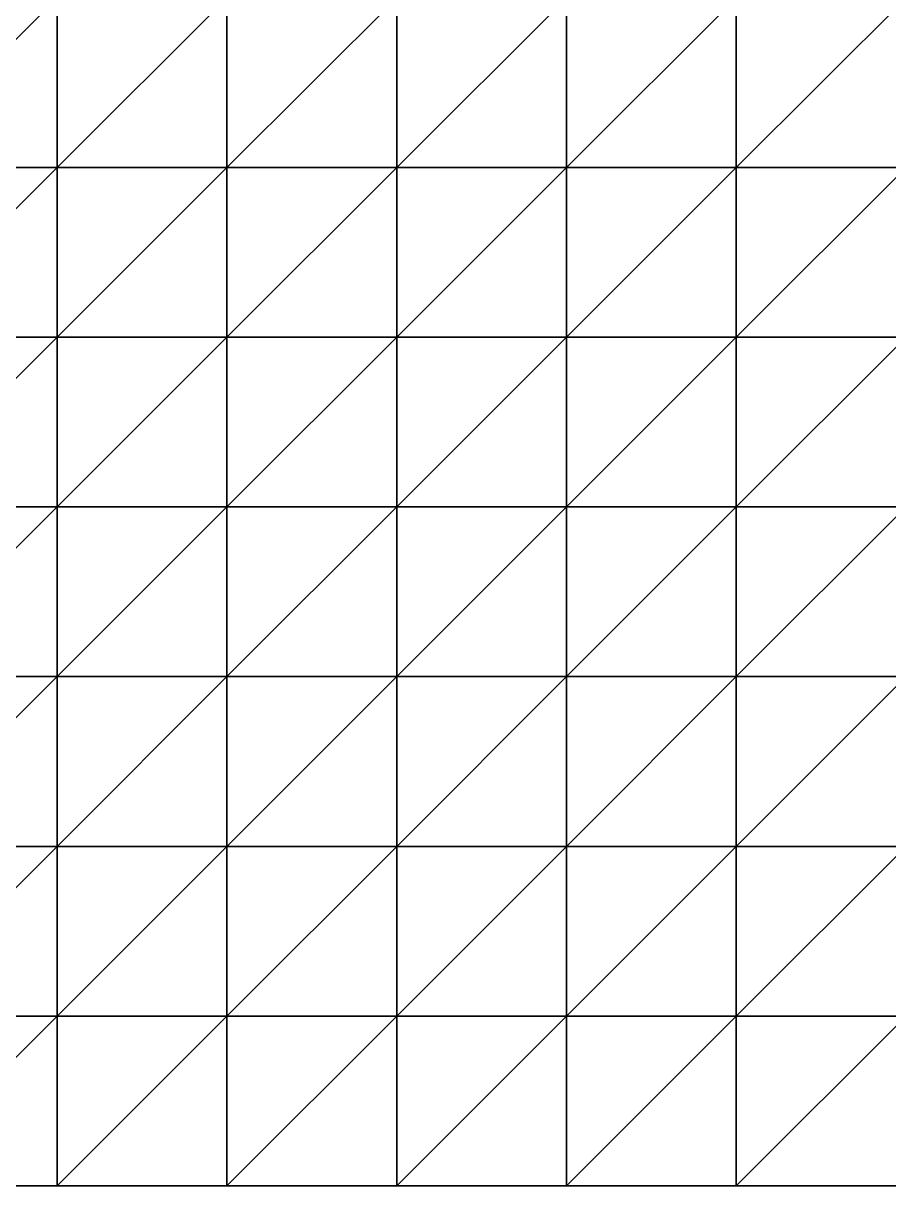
# Model space of a CAD drawing. Extents: x 330000 to 330200, y 6250000 to 6250150.
# Drawn here: x 330098 to 330149, y 6250000 to 6250068.5 of the extents above; entities that cross this region are included whole.
import ezdxf

# ---------------------------------------------------------------- set-up
doc = ezdxf.new("R2010")
doc.units = 0

msp = doc.modelspace()

# ---------------------------------------------------------------- linework, layer by layer
at = {"layer": 'Clay'}
for points in [[(330090, 6250060, 20.596), (330100, 6250060, 20.593), (330100, 6250070, 20.693)], [(330090, 6250060, 20.596), (330100, 6250070, 20.693), (330090, 6250070, 20.696)], [(330100, 6250070, 15.193), (330100, 6250060, 15.093), (330090, 6250060, 15.196)], [(330090, 6250070, 15.296), (330100, 6250070, 15.193), (330090, 6250060, 15.196)], [(330100, 6250060, 20.593), (330110, 6250060, 20.549), (330110, 6250070, 20.649)], [(330100, 6250060, 20.593), (330110, 6250070, 20.649), (330100, 6250070, 20.693)], [(330110, 6250070, 15.049), (330110, 6250060, 14.949), (330100, 6250060, 15.093)], [(330100, 6250070, 15.193), (330110, 6250070, 15.049), (330100, 6250060, 15.093)], [(330110, 6250060, 20.549), (330120, 6250060, 20.464), (330120, 6250070, 20.564)], [(330110, 6250060, 20.549), (330120, 6250070, 20.564), (330110, 6250070, 20.649)], [(330120, 6250070, 14.864), (330120, 6250060, 14.764), (330110, 6250060, 14.949)], [(330110, 6250070, 15.049), (330120, 6250070, 14.864), (330110, 6250060, 14.949)], [(330120, 6250060, 20.464), (330130, 6250060, 20.341), (330130, 6250070, 20.441)], [(330120, 6250060, 20.464), (330130, 6250070, 20.441), (330120, 6250070, 20.564)], [(330130, 6250070, 14.641), (330130, 6250060, 14.541), (330120, 6250060, 14.764)], [(330120, 6250070, 14.864), (330130, 6250070, 14.641), (330120, 6250060, 14.764)], [(330130, 6250060, 20.341), (330140, 6250060, 20.185), (330140, 6250070, 20.285)], [(330130, 6250060, 20.341), (330140, 6250070, 20.285), (330130, 6250070, 20.441)], [(330140, 6250070, 14.385), (330140, 6250060, 14.285), (330130, 6250060, 14.541)], [(330130, 6250070, 14.641), (330140, 6250070, 14.385), (330130, 6250060, 14.541)], [(330140, 6250060, 20.185), (330150, 6250060, 19.998), (330150, 6250070, 20.098)], [(330140, 6250060, 20.185), (330150, 6250070, 20.098), (330140, 6250070, 20.285)], [(330150, 6250070, 14.098), (330150, 6250060, 13.998), (330140, 6250060, 14.285)], [(330140, 6250070, 14.385), (330150, 6250070, 14.098), (330140, 6250060, 14.285)], [(330090, 6250050, 20.496), (330100, 6250050, 20.493), (330100, 6250060, 20.593)], [(330090, 6250050, 20.496), (330100, 6250060, 20.593), (330090, 6250060, 20.596)], [(330100, 6250060, 15.093), (330100, 6250050, 14.993), (330090, 6250050, 15.096)], [(330090, 6250060, 15.196), (330100, 6250060, 15.093), (330090, 6250050, 15.096)], [(330100, 6250050, 20.493), (330110, 6250050, 20.449), (330110, 6250060, 20.549)], [(330100, 6250050, 20.493), (330110, 6250060, 20.549), (330100, 6250060, 20.593)], [(330110, 6250060, 14.949), (330110, 6250050, 14.849), (330100, 6250050, 14.993)], [(330100, 6250060, 15.093), (330110, 6250060, 14.949), (330100, 6250050, 14.993)], [(330110, 6250050, 20.449), (330120, 6250050, 20.364), (330120, 6250060, 20.464)], [(330110, 6250050, 20.449), (330120, 6250060, 20.464), (330110, 6250060, 20.549)], [(330120, 6250060, 14.764), (330120, 6250050, 14.664), (330110, 6250050, 14.849)], [(330110, 6250060, 14.949), (330120, 6250060, 14.764), (330110, 6250050, 14.849)], [(330120, 6250050, 20.364), (330130, 6250050, 20.241), (330130, 6250060, 20.341)], [(330120, 6250050, 20.364), (330130, 6250060, 20.341), (330120, 6250060, 20.464)], [(330130, 6250060, 14.541), (330130, 6250050, 14.441), (330120, 6250050, 14.664)], [(330120, 6250060, 14.764), (330130, 6250060, 14.541), (330120, 6250050, 14.664)], [(330130, 6250050, 20.241), (330140, 6250050, 20.085), (330140, 6250060, 20.185)], [(330130, 6250050, 20.241), (330140, 6250060, 20.185), (330130, 6250060, 20.341)], [(330140, 6250060, 14.285), (330140, 6250050, 14.185), (330130, 6250050, 14.441)], [(330130, 6250060, 14.541), (330140, 6250060, 14.285), (330130, 6250050, 14.441)], [(330140, 6250050, 20.085), (330150, 6250050, 19.898), (330150, 6250060, 19.998)], [(330140, 6250050, 20.085), (330150, 6250060, 19.998), (330140, 6250060, 20.185)], [(330150, 6250060, 13.998), (330150, 6250050, 13.898), (330140, 6250050, 14.185)], [(330140, 6250060, 14.285), (330150, 6250060, 13.998), (330140, 6250050, 14.185)], [(330090, 6250040, 20.396), (330100, 6250040, 20.393), (330100, 6250050, 20.493)], [(330090, 6250040, 20.396), (330100, 6250050, 20.493), (330090, 6250050, 20.496)], [(330100, 6250050, 14.993), (330100, 6250040, 14.893), (330090, 6250040, 14.996)], [(330090, 6250050, 15.096), (330100, 6250050, 14.993), (330090, 6250040, 14.996)], [(330100, 6250040, 20.393), (330110, 6250040, 20.349), (330110, 6250050, 20.449)], [(330100, 6250040, 20.393), (330110, 6250050, 20.449), (330100, 6250050, 20.493)], [(330110, 6250050, 14.849), (330110, 6250040, 14.749), (330100, 6250040, 14.893)], [(330100, 6250050, 14.993), (330110, 6250050, 14.849), (330100, 6250040, 14.893)], [(330110, 6250040, 20.349), (330120, 6250040, 20.264), (330120, 6250050, 20.364)], [(330110, 6250040, 20.349), (330120, 6250050, 20.364), (330110, 6250050, 20.449)], [(330120, 6250050, 14.664), (330120, 6250040, 14.564), (330110, 6250040, 14.749)], [(330110, 6250050, 14.849), (330120, 6250050, 14.664), (330110, 6250040, 14.749)], [(330120, 6250040, 20.264), (330130, 6250040, 20.141), (330130, 6250050, 20.241)], [(330120, 6250040, 20.264), (330130, 6250050, 20.241), (330120, 6250050, 20.364)], [(330130, 6250050, 14.441), (330130, 6250040, 14.341), (330120, 6250040, 14.564)], [(330120, 6250050, 14.664), (330130, 6250050, 14.441), (330120, 6250040, 14.564)], [(330130, 6250040, 20.141), (330140, 6250040, 19.985), (330140, 6250050, 20.085)], [(330130, 6250040, 20.141), (330140, 6250050, 20.085), (330130, 6250050, 20.241)], [(330140, 6250050, 14.185), (330140, 6250040, 14.085), (330130, 6250040, 14.341)], [(330130, 6250050, 14.441), (330140, 6250050, 14.185), (330130, 6250040, 14.341)], [(330140, 6250040, 19.985), (330150, 6250040, 19.798), (330150, 6250050, 19.898)], [(330140, 6250040, 19.985), (330150, 6250050, 19.898), (330140, 6250050, 20.085)], [(330150, 6250050, 13.898), (330150, 6250040, 13.798), (330140, 6250040, 14.085)], [(330140, 6250050, 14.185), (330150, 6250050, 13.898), (330140, 6250040, 14.085)], [(330090, 6250030, 20.296), (330100, 6250030, 20.293), (330100, 6250040, 20.393)], [(330090, 6250030, 20.296), (330100, 6250040, 20.393), (330090, 6250040, 20.396)], [(330100, 6250040, 14.893), (330100, 6250030, 14.793), (330090, 6250030, 14.896)], [(330090, 6250040, 14.996), (330100, 6250040, 14.893), (330090, 6250030, 14.896)], [(330100, 6250030, 20.293), (330110, 6250030, 20.249), (330110, 6250040, 20.349)], [(330100, 6250030, 20.293), (330110, 6250040, 20.349), (330100, 6250040, 20.393)], [(330110, 6250040, 14.749), (330110, 6250030, 14.649), (330100, 6250030, 14.793)], [(330100, 6250040, 14.893), (330110, 6250040, 14.749), (330100, 6250030, 14.793)], [(330110, 6250030, 20.249), (330120, 6250030, 20.164), (330120, 6250040, 20.264)], [(330110, 6250030, 20.249), (330120, 6250040, 20.264), (330110, 6250040, 20.349)], [(330120, 6250040, 14.564), (330120, 6250030, 14.464), (330110, 6250030, 14.649)], [(330110, 6250040, 14.749), (330120, 6250040, 14.564), (330110, 6250030, 14.649)], [(330120, 6250030, 20.164), (330130, 6250030, 20.041), (330130, 6250040, 20.141)], [(330120, 6250030, 20.164), (330130, 6250040, 20.141), (330120, 6250040, 20.264)], [(330130, 6250040, 14.341), (330130, 6250030, 14.241), (330120, 6250030, 14.464)], [(330120, 6250040, 14.564), (330130, 6250040, 14.341), (330120, 6250030, 14.464)], [(330130, 6250030, 20.041), (330140, 6250030, 19.885), (330140, 6250040, 19.985)], [(330130, 6250030, 20.041), (330140, 6250040, 19.985), (330130, 6250040, 20.141)], [(330140, 6250040, 14.085), (330140, 6250030, 13.985), (330130, 6250030, 14.241)], [(330130, 6250040, 14.341), (330140, 6250040, 14.085), (330130, 6250030, 14.241)], [(330140, 6250030, 19.885), (330150, 6250030, 19.698), (330150, 6250040, 19.798)], [(330140, 6250030, 19.885), (330150, 6250040, 19.798), (330140, 6250040, 19.985)], [(330150, 6250040, 13.798), (330150, 6250030, 13.698), (330140, 6250030, 13.985)], [(330140, 6250040, 14.085), (330150, 6250040, 13.798), (330140, 6250030, 13.985)], [(330090, 6250020, 20.196), (330100, 6250020, 20.193), (330100, 6250030, 20.293)], [(330090, 6250020, 20.196), (330100, 6250030, 20.293), (330090, 6250030, 20.296)], [(330100, 6250030, 14.793), (330100, 6250020, 14.693), (330090, 6250020, 14.796)], [(330090, 6250030, 14.896), (330100, 6250030, 14.793), (330090, 6250020, 14.796)], [(330100, 6250020, 20.193), (330110, 6250020, 20.149), (330110, 6250030, 20.249)], [(330100, 6250020, 20.193), (330110, 6250030, 20.249), (330100, 6250030, 20.293)], [(330110, 6250030, 14.649), (330110, 6250020, 14.549), (330100, 6250020, 14.693)], [(330100, 6250030, 14.793), (330110, 6250030, 14.649), (330100, 6250020, 14.693)], [(330110, 6250020, 20.149), (330120, 6250020, 20.064), (330120, 6250030, 20.164)], [(330110, 6250020, 20.149), (330120, 6250030, 20.164), (330110, 6250030, 20.249)], [(330120, 6250030, 14.464), (330120, 6250020, 14.364), (330110, 6250020, 14.549)], [(330110, 6250030, 14.649), (330120, 6250030, 14.464), (330110, 6250020, 14.549)], [(330120, 6250020, 20.064), (330130, 6250020, 19.941), (330130, 6250030, 20.041)], [(330120, 6250020, 20.064), (330130, 6250030, 20.041), (330120, 6250030, 20.164)], [(330130, 6250030, 14.241), (330130, 6250020, 14.141), (330120, 6250020, 14.364)], [(330120, 6250030, 14.464), (330130, 6250030, 14.241), (330120, 6250020, 14.364)], [(330130, 6250020, 19.941), (330140, 6250020, 19.785), (330140, 6250030, 19.885)], [(330130, 6250020, 19.941), (330140, 6250030, 19.885), (330130, 6250030, 20.041)], [(330140, 6250030, 13.985), (330140, 6250020, 13.885), (330130, 6250020, 14.141)], [(330130, 6250030, 14.241), (330140, 6250030, 13.985), (330130, 6250020, 14.141)], [(330140, 6250020, 19.785), (330150, 6250020, 19.598), (330150, 6250030, 19.698)], [(330140, 6250020, 19.785), (330150, 6250030, 19.698), (330140, 6250030, 19.885)], [(330150, 6250030, 13.698), (330150, 6250020, 13.598), (330140, 6250020, 13.885)], [(330140, 6250030, 13.985), (330150, 6250030, 13.698), (330140, 6250020, 13.885)], [(330090, 6250010, 20.096), (330100, 6250010, 20.093), (330100, 6250020, 20.193)], [(330090, 6250010, 20.096), (330100, 6250020, 20.193), (330090, 6250020, 20.196)], [(330100, 6250020, 14.693), (330100, 6250010, 14.593), (330090, 6250010, 14.696)], [(330090, 6250020, 14.796), (330100, 6250020, 14.693), (330090, 6250010, 14.696)], [(330100, 6250010, 20.093), (330110, 6250010, 20.049), (330110, 6250020, 20.149)], [(330100, 6250010, 20.093), (330110, 6250020, 20.149), (330100, 6250020, 20.193)], [(330110, 6250020, 14.549), (330110, 6250010, 14.449), (330100, 6250010, 14.593)], [(330100, 6250020, 14.693), (330110, 6250020, 14.549), (330100, 6250010, 14.593)], [(330110, 6250010, 20.049), (330120, 6250010, 19.964), (330120, 6250020, 20.064)], [(330110, 6250010, 20.049), (330120, 6250020, 20.064), (330110, 6250020, 20.149)], [(330120, 6250020, 14.364), (330120, 6250010, 14.264), (330110, 6250010, 14.449)], [(330110, 6250020, 14.549), (330120, 6250020, 14.364), (330110, 6250010, 14.449)], [(330120, 6250010, 19.964), (330130, 6250010, 19.841), (330130, 6250020, 19.941)], [(330120, 6250010, 19.964), (330130, 6250020, 19.941), (330120, 6250020, 20.064)], [(330130, 6250020, 14.141), (330130, 6250010, 14.041), (330120, 6250010, 14.264)], [(330120, 6250020, 14.364), (330130, 6250020, 14.141), (330120, 6250010, 14.264)], [(330130, 6250010, 19.841), (330140, 6250010, 19.685), (330140, 6250020, 19.785)], [(330130, 6250010, 19.841), (330140, 6250020, 19.785), (330130, 6250020, 19.941)], [(330140, 6250020, 13.885), (330140, 6250010, 13.785), (330130, 6250010, 14.041)], [(330130, 6250020, 14.141), (330140, 6250020, 13.885), (330130, 6250010, 14.041)], [(330140, 6250010, 19.685), (330150, 6250010, 19.498), (330150, 6250020, 19.598)], [(330140, 6250010, 19.685), (330150, 6250020, 19.598), (330140, 6250020, 19.785)], [(330150, 6250020, 13.598), (330150, 6250010, 13.498), (330140, 6250010, 13.785)], [(330140, 6250020, 13.885), (330150, 6250020, 13.598), (330140, 6250010, 13.785)], [(330090, 6250000, 19.996), (330100, 6250000, 19.993), (330100, 6250010, 20.093)], [(330090, 6250000, 19.996), (330100, 6250010, 20.093), (330090, 6250010, 20.096)], [(330100, 6250010, 14.593), (330100, 6250000, 14.493), (330090, 6250000, 14.596)], [(330090, 6250010, 14.696), (330100, 6250010, 14.593), (330090, 6250000, 14.596)], [(330100, 6250000, 19.993), (330110, 6250000, 19.949), (330110, 6250010, 20.049)], [(330100, 6250000, 19.993), (330110, 6250010, 20.049), (330100, 6250010, 20.093)], [(330110, 6250010, 14.449), (330110, 6250000, 14.349), (330100, 6250000, 14.493)], [(330100, 6250010, 14.593), (330110, 6250010, 14.449), (330100, 6250000, 14.493)], [(330110, 6250000, 19.949), (330120, 6250000, 19.864), (330120, 6250010, 19.964)], [(330110, 6250000, 19.949), (330120, 6250010, 19.964), (330110, 6250010, 20.049)], [(330120, 6250010, 14.264), (330120, 6250000, 14.164), (330110, 6250000, 14.349)], [(330110, 6250010, 14.449), (330120, 6250010, 14.264), (330110, 6250000, 14.349)], [(330120, 6250000, 19.864), (330130, 6250000, 19.741), (330130, 6250010, 19.841)], [(330120, 6250000, 19.864), (330130, 6250010, 19.841), (330120, 6250010, 19.964)], [(330130, 6250010, 14.041), (330130, 6250000, 13.941), (330120, 6250000, 14.164)], [(330120, 6250010, 14.264), (330130, 6250010, 14.041), (330120, 6250000, 14.164)], [(330130, 6250000, 19.741), (330140, 6250000, 19.585), (330140, 6250010, 19.685)], [(330130, 6250000, 19.741), (330140, 6250010, 19.685), (330130, 6250010, 19.841)], [(330140, 6250010, 13.785), (330140, 6250000, 13.685), (330130, 6250000, 13.941)], [(330130, 6250010, 14.041), (330140, 6250010, 13.785), (330130, 6250000, 13.941)], [(330140, 6250000, 19.585), (330150, 6250000, 19.398), (330150, 6250010, 19.498)], [(330140, 6250000, 19.585), (330150, 6250010, 19.498), (330140, 6250010, 19.685)], [(330150, 6250010, 13.498), (330150, 6250000, 13.398), (330140, 6250000, 13.685)], [(330140, 6250010, 13.785), (330150, 6250010, 13.498), (330140, 6250000, 13.685)], [(330090, 6250000, 19.996), (330100, 6250000, 19.993), (330100, 6250000, 14.493)], [(330090, 6250000, 19.996), (330100, 6250000, 14.493), (330090, 6250000, 14.596)], [(330100, 6250000, 19.993), (330110, 6250000, 19.949), (330110, 6250000, 14.349)], [(330100, 6250000, 19.993), (330110, 6250000, 14.349), (330100, 6250000, 14.493)], [(330110, 6250000, 19.949), (330120, 6250000, 19.864), (330120, 6250000, 14.164)], [(330110, 6250000, 19.949), (330120, 6250000, 14.164), (330110, 6250000, 14.349)], [(330120, 6250000, 19.864), (330130, 6250000, 19.741), (330130, 6250000, 13.941)], [(330120, 6250000, 19.864), (330130, 6250000, 13.941), (330120, 6250000, 14.164)], [(330130, 6250000, 19.741), (330140, 6250000, 19.585), (330140, 6250000, 13.685)], [(330130, 6250000, 19.741), (330140, 6250000, 13.685), (330130, 6250000, 13.941)], [(330140, 6250000, 19.585), (330150, 6250000, 19.398), (330150, 6250000, 13.398)], [(330140, 6250000, 19.585), (330150, 6250000, 13.398), (330140, 6250000, 13.685)]]:
    msp.add_3dface(points, dxfattribs=at)
at = {"layer": 'Fill'}
for points in [[(330090, 6250060, 22.096), (330100, 6250060, 22.093), (330100, 6250070, 22.193)], [(330090, 6250060, 22.096), (330100, 6250070, 22.193), (330090, 6250070, 22.196)], [(330100, 6250070, 20.693), (330100, 6250060, 20.593), (330090, 6250060, 20.596)], [(330090, 6250070, 20.696), (330100, 6250070, 20.693), (330090, 6250060, 20.596)], [(330100, 6250060, 22.093), (330110, 6250060, 22.049), (330110, 6250070, 22.149)], [(330100, 6250060, 22.093), (330110, 6250070, 22.149), (330100, 6250070, 22.193)], [(330110, 6250070, 20.649), (330110, 6250060, 20.549), (330100, 6250060, 20.593)], [(330100, 6250070, 20.693), (330110, 6250070, 20.649), (330100, 6250060, 20.593)], [(330110, 6250060, 22.049), (330120, 6250060, 21.964), (330120, 6250070, 22.064)], [(330110, 6250060, 22.049), (330120, 6250070, 22.064), (330110, 6250070, 22.149)], [(330120, 6250070, 20.564), (330120, 6250060, 20.464), (330110, 6250060, 20.549)], [(330110, 6250070, 20.649), (330120, 6250070, 20.564), (330110, 6250060, 20.549)], [(330120, 6250060, 21.964), (330130, 6250060, 21.841), (330130, 6250070, 21.941)], [(330120, 6250060, 21.964), (330130, 6250070, 21.941), (330120, 6250070, 22.064)], [(330130, 6250070, 20.441), (330130, 6250060, 20.341), (330120, 6250060, 20.464)], [(330120, 6250070, 20.564), (330130, 6250070, 20.441), (330120, 6250060, 20.464)], [(330130, 6250060, 21.841), (330140, 6250060, 21.685), (330140, 6250070, 21.785)], [(330130, 6250060, 21.841), (330140, 6250070, 21.785), (330130, 6250070, 21.941)], [(330140, 6250070, 20.285), (330140, 6250060, 20.185), (330130, 6250060, 20.341)], [(330130, 6250070, 20.441), (330140, 6250070, 20.285), (330130, 6250060, 20.341)], [(330140, 6250060, 21.685), (330150, 6250060, 21.498), (330150, 6250070, 21.598)], [(330140, 6250060, 21.685), (330150, 6250070, 21.598), (330140, 6250070, 21.785)], [(330150, 6250070, 20.098), (330150, 6250060, 19.998), (330140, 6250060, 20.185)], [(330140, 6250070, 20.285), (330150, 6250070, 20.098), (330140, 6250060, 20.185)], [(330090, 6250050, 21.996), (330100, 6250050, 21.993), (330100, 6250060, 22.093)], [(330090, 6250050, 21.996), (330100, 6250060, 22.093), (330090, 6250060, 22.096)], [(330100, 6250060, 20.593), (330100, 6250050, 20.493), (330090, 6250050, 20.496)], [(330090, 6250060, 20.596), (330100, 6250060, 20.593), (330090, 6250050, 20.496)], [(330100, 6250050, 21.993), (330110, 6250050, 21.949), (330110, 6250060, 22.049)], [(330100, 6250050, 21.993), (330110, 6250060, 22.049), (330100, 6250060, 22.093)], [(330110, 6250060, 20.549), (330110, 6250050, 20.449), (330100, 6250050, 20.493)], [(330100, 6250060, 20.593), (330110, 6250060, 20.549), (330100, 6250050, 20.493)], [(330110, 6250050, 21.949), (330120, 6250050, 21.864), (330120, 6250060, 21.964)], [(330110, 6250050, 21.949), (330120, 6250060, 21.964), (330110, 6250060, 22.049)], [(330120, 6250060, 20.464), (330120, 6250050, 20.364), (330110, 6250050, 20.449)], [(330110, 6250060, 20.549), (330120, 6250060, 20.464), (330110, 6250050, 20.449)], [(330120, 6250050, 21.864), (330130, 6250050, 21.741), (330130, 6250060, 21.841)], [(330120, 6250050, 21.864), (330130, 6250060, 21.841), (330120, 6250060, 21.964)], [(330130, 6250060, 20.341), (330130, 6250050, 20.241), (330120, 6250050, 20.364)], [(330120, 6250060, 20.464), (330130, 6250060, 20.341), (330120, 6250050, 20.364)], [(330130, 6250050, 21.741), (330140, 6250050, 21.585), (330140, 6250060, 21.685)], [(330130, 6250050, 21.741), (330140, 6250060, 21.685), (330130, 6250060, 21.841)], [(330140, 6250060, 20.185), (330140, 6250050, 20.085), (330130, 6250050, 20.241)], [(330130, 6250060, 20.341), (330140, 6250060, 20.185), (330130, 6250050, 20.241)], [(330140, 6250050, 21.585), (330150, 6250050, 21.398), (330150, 6250060, 21.498)], [(330140, 6250050, 21.585), (330150, 6250060, 21.498), (330140, 6250060, 21.685)], [(330150, 6250060, 19.998), (330150, 6250050, 19.898), (330140, 6250050, 20.085)], [(330140, 6250060, 20.185), (330150, 6250060, 19.998), (330140, 6250050, 20.085)], [(330090, 6250040, 21.896), (330100, 6250040, 21.893), (330100, 6250050, 21.993)], [(330090, 6250040, 21.896), (330100, 6250050, 21.993), (330090, 6250050, 21.996)], [(330100, 6250050, 20.493), (330100, 6250040, 20.393), (330090, 6250040, 20.396)], [(330090, 6250050, 20.496), (330100, 6250050, 20.493), (330090, 6250040, 20.396)], [(330100, 6250040, 21.893), (330110, 6250040, 21.849), (330110, 6250050, 21.949)], [(330100, 6250040, 21.893), (330110, 6250050, 21.949), (330100, 6250050, 21.993)], [(330110, 6250050, 20.449), (330110, 6250040, 20.349), (330100, 6250040, 20.393)], [(330100, 6250050, 20.493), (330110, 6250050, 20.449), (330100, 6250040, 20.393)], [(330110, 6250040, 21.849), (330120, 6250040, 21.764), (330120, 6250050, 21.864)], [(330110, 6250040, 21.849), (330120, 6250050, 21.864), (330110, 6250050, 21.949)], [(330120, 6250050, 20.364), (330120, 6250040, 20.264), (330110, 6250040, 20.349)], [(330110, 6250050, 20.449), (330120, 6250050, 20.364), (330110, 6250040, 20.349)], [(330120, 6250040, 21.764), (330130, 6250040, 21.641), (330130, 6250050, 21.741)], [(330120, 6250040, 21.764), (330130, 6250050, 21.741), (330120, 6250050, 21.864)], [(330130, 6250050, 20.241), (330130, 6250040, 20.141), (330120, 6250040, 20.264)], [(330120, 6250050, 20.364), (330130, 6250050, 20.241), (330120, 6250040, 20.264)], [(330130, 6250040, 21.641), (330140, 6250040, 21.485), (330140, 6250050, 21.585)], [(330130, 6250040, 21.641), (330140, 6250050, 21.585), (330130, 6250050, 21.741)], [(330140, 6250050, 20.085), (330140, 6250040, 19.985), (330130, 6250040, 20.141)], [(330130, 6250050, 20.241), (330140, 6250050, 20.085), (330130, 6250040, 20.141)], [(330140, 6250040, 21.485), (330150, 6250040, 21.298), (330150, 6250050, 21.398)], [(330140, 6250040, 21.485), (330150, 6250050, 21.398), (330140, 6250050, 21.585)], [(330150, 6250050, 19.898), (330150, 6250040, 19.798), (330140, 6250040, 19.985)], [(330140, 6250050, 20.085), (330150, 6250050, 19.898), (330140, 6250040, 19.985)], [(330090, 6250030, 21.796), (330100, 6250030, 21.793), (330100, 6250040, 21.893)], [(330090, 6250030, 21.796), (330100, 6250040, 21.893), (330090, 6250040, 21.896)], [(330100, 6250040, 20.393), (330100, 6250030, 20.293), (330090, 6250030, 20.296)], [(330090, 6250040, 20.396), (330100, 6250040, 20.393), (330090, 6250030, 20.296)], [(330100, 6250030, 21.793), (330110, 6250030, 21.749), (330110, 6250040, 21.849)], [(330100, 6250030, 21.793), (330110, 6250040, 21.849), (330100, 6250040, 21.893)], [(330110, 6250040, 20.349), (330110, 6250030, 20.249), (330100, 6250030, 20.293)], [(330100, 6250040, 20.393), (330110, 6250040, 20.349), (330100, 6250030, 20.293)], [(330110, 6250030, 21.749), (330120, 6250030, 21.664), (330120, 6250040, 21.764)], [(330110, 6250030, 21.749), (330120, 6250040, 21.764), (330110, 6250040, 21.849)], [(330120, 6250040, 20.264), (330120, 6250030, 20.164), (330110, 6250030, 20.249)], [(330110, 6250040, 20.349), (330120, 6250040, 20.264), (330110, 6250030, 20.249)], [(330120, 6250030, 21.664), (330130, 6250030, 21.541), (330130, 6250040, 21.641)], [(330120, 6250030, 21.664), (330130, 6250040, 21.641), (330120, 6250040, 21.764)], [(330130, 6250040, 20.141), (330130, 6250030, 20.041), (330120, 6250030, 20.164)], [(330120, 6250040, 20.264), (330130, 6250040, 20.141), (330120, 6250030, 20.164)], [(330130, 6250030, 21.541), (330140, 6250030, 21.385), (330140, 6250040, 21.485)], [(330130, 6250030, 21.541), (330140, 6250040, 21.485), (330130, 6250040, 21.641)], [(330140, 6250040, 19.985), (330140, 6250030, 19.885), (330130, 6250030, 20.041)], [(330130, 6250040, 20.141), (330140, 6250040, 19.985), (330130, 6250030, 20.041)], [(330140, 6250030, 21.385), (330150, 6250030, 21.198), (330150, 6250040, 21.298)], [(330140, 6250030, 21.385), (330150, 6250040, 21.298), (330140, 6250040, 21.485)], [(330150, 6250040, 19.798), (330150, 6250030, 19.698), (330140, 6250030, 19.885)], [(330140, 6250040, 19.985), (330150, 6250040, 19.798), (330140, 6250030, 19.885)], [(330090, 6250020, 21.696), (330100, 6250020, 21.693), (330100, 6250030, 21.793)], [(330090, 6250020, 21.696), (330100, 6250030, 21.793), (330090, 6250030, 21.796)], [(330100, 6250030, 20.293), (330100, 6250020, 20.193), (330090, 6250020, 20.196)], [(330090, 6250030, 20.296), (330100, 6250030, 20.293), (330090, 6250020, 20.196)], [(330100, 6250020, 21.693), (330110, 6250020, 21.649), (330110, 6250030, 21.749)], [(330100, 6250020, 21.693), (330110, 6250030, 21.749), (330100, 6250030, 21.793)], [(330110, 6250030, 20.249), (330110, 6250020, 20.149), (330100, 6250020, 20.193)], [(330100, 6250030, 20.293), (330110, 6250030, 20.249), (330100, 6250020, 20.193)], [(330110, 6250020, 21.649), (330120, 6250020, 21.564), (330120, 6250030, 21.664)], [(330110, 6250020, 21.649), (330120, 6250030, 21.664), (330110, 6250030, 21.749)], [(330120, 6250030, 20.164), (330120, 6250020, 20.064), (330110, 6250020, 20.149)], [(330110, 6250030, 20.249), (330120, 6250030, 20.164), (330110, 6250020, 20.149)], [(330120, 6250020, 21.564), (330130, 6250020, 21.441), (330130, 6250030, 21.541)], [(330120, 6250020, 21.564), (330130, 6250030, 21.541), (330120, 6250030, 21.664)], [(330130, 6250030, 20.041), (330130, 6250020, 19.941), (330120, 6250020, 20.064)], [(330120, 6250030, 20.164), (330130, 6250030, 20.041), (330120, 6250020, 20.064)], [(330130, 6250020, 21.441), (330140, 6250020, 21.285), (330140, 6250030, 21.385)], [(330130, 6250020, 21.441), (330140, 6250030, 21.385), (330130, 6250030, 21.541)], [(330140, 6250030, 19.885), (330140, 6250020, 19.785), (330130, 6250020, 19.941)], [(330130, 6250030, 20.041), (330140, 6250030, 19.885), (330130, 6250020, 19.941)], [(330140, 6250020, 21.285), (330150, 6250020, 21.098), (330150, 6250030, 21.198)], [(330140, 6250020, 21.285), (330150, 6250030, 21.198), (330140, 6250030, 21.385)], [(330150, 6250030, 19.698), (330150, 6250020, 19.598), (330140, 6250020, 19.785)], [(330140, 6250030, 19.885), (330150, 6250030, 19.698), (330140, 6250020, 19.785)], [(330090, 6250010, 21.596), (330100, 6250010, 21.593), (330100, 6250020, 21.693)], [(330090, 6250010, 21.596), (330100, 6250020, 21.693), (330090, 6250020, 21.696)], [(330100, 6250020, 20.193), (330100, 6250010, 20.093), (330090, 6250010, 20.096)], [(330090, 6250020, 20.196), (330100, 6250020, 20.193), (330090, 6250010, 20.096)], [(330100, 6250010, 21.593), (330110, 6250010, 21.549), (330110, 6250020, 21.649)], [(330100, 6250010, 21.593), (330110, 6250020, 21.649), (330100, 6250020, 21.693)], [(330110, 6250020, 20.149), (330110, 6250010, 20.049), (330100, 6250010, 20.093)], [(330100, 6250020, 20.193), (330110, 6250020, 20.149), (330100, 6250010, 20.093)], [(330110, 6250010, 21.549), (330120, 6250010, 21.464), (330120, 6250020, 21.564)], [(330110, 6250010, 21.549), (330120, 6250020, 21.564), (330110, 6250020, 21.649)], [(330120, 6250020, 20.064), (330120, 6250010, 19.964), (330110, 6250010, 20.049)], [(330110, 6250020, 20.149), (330120, 6250020, 20.064), (330110, 6250010, 20.049)], [(330120, 6250010, 21.464), (330130, 6250010, 21.341), (330130, 6250020, 21.441)], [(330120, 6250010, 21.464), (330130, 6250020, 21.441), (330120, 6250020, 21.564)], [(330130, 6250020, 19.941), (330130, 6250010, 19.841), (330120, 6250010, 19.964)], [(330120, 6250020, 20.064), (330130, 6250020, 19.941), (330120, 6250010, 19.964)], [(330130, 6250010, 21.341), (330140, 6250010, 21.185), (330140, 6250020, 21.285)], [(330130, 6250010, 21.341), (330140, 6250020, 21.285), (330130, 6250020, 21.441)], [(330140, 6250020, 19.785), (330140, 6250010, 19.685), (330130, 6250010, 19.841)], [(330130, 6250020, 19.941), (330140, 6250020, 19.785), (330130, 6250010, 19.841)], [(330140, 6250010, 21.185), (330150, 6250010, 20.998), (330150, 6250020, 21.098)], [(330140, 6250010, 21.185), (330150, 6250020, 21.098), (330140, 6250020, 21.285)], [(330150, 6250020, 19.598), (330150, 6250010, 19.498), (330140, 6250010, 19.685)], [(330140, 6250020, 19.785), (330150, 6250020, 19.598), (330140, 6250010, 19.685)], [(330090, 6250000, 21.496), (330100, 6250000, 21.493), (330100, 6250010, 21.593)], [(330090, 6250000, 21.496), (330100, 6250010, 21.593), (330090, 6250010, 21.596)], [(330100, 6250010, 20.093), (330100, 6250000, 19.993), (330090, 6250000, 19.996)], [(330090, 6250010, 20.096), (330100, 6250010, 20.093), (330090, 6250000, 19.996)], [(330100, 6250000, 21.493), (330110, 6250000, 21.449), (330110, 6250010, 21.549)], [(330100, 6250000, 21.493), (330110, 6250010, 21.549), (330100, 6250010, 21.593)], [(330110, 6250010, 20.049), (330110, 6250000, 19.949), (330100, 6250000, 19.993)], [(330100, 6250010, 20.093), (330110, 6250010, 20.049), (330100, 6250000, 19.993)], [(330110, 6250000, 21.449), (330120, 6250000, 21.364), (330120, 6250010, 21.464)], [(330110, 6250000, 21.449), (330120, 6250010, 21.464), (330110, 6250010, 21.549)], [(330120, 6250010, 19.964), (330120, 6250000, 19.864), (330110, 6250000, 19.949)], [(330110, 6250010, 20.049), (330120, 6250010, 19.964), (330110, 6250000, 19.949)], [(330120, 6250000, 21.364), (330130, 6250000, 21.241), (330130, 6250010, 21.341)], [(330120, 6250000, 21.364), (330130, 6250010, 21.341), (330120, 6250010, 21.464)], [(330130, 6250010, 19.841), (330130, 6250000, 19.741), (330120, 6250000, 19.864)], [(330120, 6250010, 19.964), (330130, 6250010, 19.841), (330120, 6250000, 19.864)], [(330130, 6250000, 21.241), (330140, 6250000, 21.085), (330140, 6250010, 21.185)], [(330130, 6250000, 21.241), (330140, 6250010, 21.185), (330130, 6250010, 21.341)], [(330140, 6250010, 19.685), (330140, 6250000, 19.585), (330130, 6250000, 19.741)], [(330130, 6250010, 19.841), (330140, 6250010, 19.685), (330130, 6250000, 19.741)], [(330140, 6250000, 21.085), (330150, 6250000, 20.898), (330150, 6250010, 20.998)], [(330140, 6250000, 21.085), (330150, 6250010, 20.998), (330140, 6250010, 21.185)], [(330150, 6250010, 19.498), (330150, 6250000, 19.398), (330140, 6250000, 19.585)], [(330140, 6250010, 19.685), (330150, 6250010, 19.498), (330140, 6250000, 19.585)], [(330090, 6250000, 21.496), (330100, 6250000, 21.493), (330100, 6250000, 19.993)], [(330090, 6250000, 21.496), (330100, 6250000, 19.993), (330090, 6250000, 19.996)], [(330100, 6250000, 21.493), (330110, 6250000, 21.449), (330110, 6250000, 19.949)], [(330100, 6250000, 21.493), (330110, 6250000, 19.949), (330100, 6250000, 19.993)], [(330110, 6250000, 21.449), (330120, 6250000, 21.364), (330120, 6250000, 19.864)], [(330110, 6250000, 21.449), (330120, 6250000, 19.864), (330110, 6250000, 19.949)], [(330120, 6250000, 21.364), (330130, 6250000, 21.241), (330130, 6250000, 19.741)], [(330120, 6250000, 21.364), (330130, 6250000, 19.741), (330120, 6250000, 19.864)], [(330130, 6250000, 21.241), (330140, 6250000, 21.085), (330140, 6250000, 19.585)], [(330130, 6250000, 21.241), (330140, 6250000, 19.585), (330130, 6250000, 19.741)], [(330140, 6250000, 21.085), (330150, 6250000, 20.898), (330150, 6250000, 19.398)], [(330140, 6250000, 21.085), (330150, 6250000, 19.398), (330140, 6250000, 19.585)]]:
    msp.add_3dface(points, dxfattribs=at)
at = {"layer": 'Sand'}
for points in [[(330090, 6250060, 15.196), (330100, 6250060, 15.093), (330100, 6250070, 15.193)], [(330090, 6250060, 15.196), (330100, 6250070, 15.193), (330090, 6250070, 15.296)], [(330100, 6250070, 9.926), (330100, 6250060, 10.199), (330090, 6250060, 10.302)], [(330090, 6250070, 10.029), (330100, 6250070, 9.926), (330090, 6250060, 10.302)], [(330100, 6250060, 15.093), (330110, 6250060, 14.949), (330110, 6250070, 15.049)], [(330100, 6250060, 15.093), (330110, 6250070, 15.049), (330100, 6250070, 15.193)], [(330110, 6250070, 9.781), (330110, 6250060, 10.055), (330100, 6250060, 10.199)], [(330100, 6250070, 9.926), (330110, 6250070, 9.781), (330100, 6250060, 10.199)], [(330110, 6250060, 14.949), (330120, 6250060, 14.764), (330120, 6250070, 14.864)], [(330110, 6250060, 14.949), (330120, 6250070, 14.864), (330110, 6250070, 15.049)], [(330120, 6250070, 9.597), (330120, 6250060, 9.87), (330110, 6250060, 10.055)], [(330110, 6250070, 9.781), (330120, 6250070, 9.597), (330110, 6250060, 10.055)], [(330120, 6250060, 14.764), (330130, 6250060, 14.541), (330130, 6250070, 14.641)], [(330120, 6250060, 14.764), (330130, 6250070, 14.641), (330120, 6250070, 14.864)], [(330130, 6250070, 9.374), (330130, 6250060, 9.648), (330120, 6250060, 9.87)], [(330120, 6250070, 9.597), (330130, 6250070, 9.374), (330120, 6250060, 9.87)], [(330130, 6250060, 14.541), (330140, 6250060, 14.285), (330140, 6250070, 14.385)], [(330130, 6250060, 14.541), (330140, 6250070, 14.385), (330130, 6250070, 14.641)], [(330140, 6250070, 9.117), (330140, 6250060, 9.391), (330130, 6250060, 9.648)], [(330130, 6250070, 9.374), (330140, 6250070, 9.117), (330130, 6250060, 9.648)], [(330140, 6250060, 14.285), (330150, 6250060, 13.998), (330150, 6250070, 14.098)], [(330140, 6250060, 14.285), (330150, 6250070, 14.098), (330140, 6250070, 14.385)], [(330150, 6250070, 8.83), (330150, 6250060, 9.104), (330140, 6250060, 9.391)], [(330140, 6250070, 9.117), (330150, 6250070, 8.83), (330140, 6250060, 9.391)], [(330090, 6250050, 15.096), (330100, 6250050, 14.993), (330100, 6250060, 15.093)], [(330090, 6250050, 15.096), (330100, 6250060, 15.093), (330090, 6250060, 15.196)], [(330100, 6250060, 10.199), (330100, 6250050, 10.466), (330090, 6250050, 10.569)], [(330090, 6250060, 10.302), (330100, 6250060, 10.199), (330090, 6250050, 10.569)], [(330100, 6250050, 14.993), (330110, 6250050, 14.849), (330110, 6250060, 14.949)], [(330100, 6250050, 14.993), (330110, 6250060, 14.949), (330100, 6250060, 15.093)], [(330110, 6250060, 10.055), (330110, 6250050, 10.322), (330100, 6250050, 10.466)], [(330100, 6250060, 10.199), (330110, 6250060, 10.055), (330100, 6250050, 10.466)], [(330110, 6250050, 14.849), (330120, 6250050, 14.664), (330120, 6250060, 14.764)], [(330110, 6250050, 14.849), (330120, 6250060, 14.764), (330110, 6250060, 14.949)], [(330120, 6250060, 9.87), (330120, 6250050, 10.137), (330110, 6250050, 10.322)], [(330110, 6250060, 10.055), (330120, 6250060, 9.87), (330110, 6250050, 10.322)], [(330120, 6250050, 14.664), (330130, 6250050, 14.441), (330130, 6250060, 14.541)], [(330120, 6250050, 14.664), (330130, 6250060, 14.541), (330120, 6250060, 14.764)], [(330130, 6250060, 9.648), (330130, 6250050, 9.914), (330120, 6250050, 10.137)], [(330120, 6250060, 9.87), (330130, 6250060, 9.648), (330120, 6250050, 10.137)], [(330130, 6250050, 14.441), (330140, 6250050, 14.185), (330140, 6250060, 14.285)], [(330130, 6250050, 14.441), (330140, 6250060, 14.285), (330130, 6250060, 14.541)], [(330140, 6250060, 9.391), (330140, 6250050, 9.658), (330130, 6250050, 9.914)], [(330130, 6250060, 9.648), (330140, 6250060, 9.391), (330130, 6250050, 9.914)], [(330140, 6250050, 14.185), (330150, 6250050, 13.898), (330150, 6250060, 13.998)], [(330140, 6250050, 14.185), (330150, 6250060, 13.998), (330140, 6250060, 14.285)], [(330150, 6250060, 9.104), (330150, 6250050, 9.371), (330140, 6250050, 9.658)], [(330140, 6250060, 9.391), (330150, 6250060, 9.104), (330140, 6250050, 9.658)], [(330090, 6250040, 14.996), (330100, 6250040, 14.893), (330100, 6250050, 14.993)], [(330090, 6250040, 14.996), (330100, 6250050, 14.993), (330090, 6250050, 15.096)], [(330100, 6250050, 10.466), (330100, 6250040, 10.704), (330090, 6250040, 10.807)], [(330090, 6250050, 10.569), (330100, 6250050, 10.466), (330090, 6250040, 10.807)], [(330100, 6250040, 14.893), (330110, 6250040, 14.749), (330110, 6250050, 14.849)], [(330100, 6250040, 14.893), (330110, 6250050, 14.849), (330100, 6250050, 14.993)], [(330110, 6250050, 10.322), (330110, 6250040, 10.559), (330100, 6250040, 10.704)], [(330100, 6250050, 10.466), (330110, 6250050, 10.322), (330100, 6250040, 10.704)], [(330110, 6250040, 14.749), (330120, 6250040, 14.564), (330120, 6250050, 14.664)], [(330110, 6250040, 14.749), (330120, 6250050, 14.664), (330110, 6250050, 14.849)], [(330120, 6250050, 10.137), (330120, 6250040, 10.374), (330110, 6250040, 10.559)], [(330110, 6250050, 10.322), (330120, 6250050, 10.137), (330110, 6250040, 10.559)], [(330120, 6250040, 14.564), (330130, 6250040, 14.341), (330130, 6250050, 14.441)], [(330120, 6250040, 14.564), (330130, 6250050, 14.441), (330120, 6250050, 14.664)], [(330130, 6250050, 9.914), (330130, 6250040, 10.152), (330120, 6250040, 10.374)], [(330120, 6250050, 10.137), (330130, 6250050, 9.914), (330120, 6250040, 10.374)], [(330130, 6250040, 14.341), (330140, 6250040, 14.085), (330140, 6250050, 14.185)], [(330130, 6250040, 14.341), (330140, 6250050, 14.185), (330130, 6250050, 14.441)], [(330140, 6250050, 9.658), (330140, 6250040, 9.895), (330130, 6250040, 10.152)], [(330130, 6250050, 9.914), (330140, 6250050, 9.658), (330130, 6250040, 10.152)], [(330140, 6250040, 14.085), (330150, 6250040, 13.798), (330150, 6250050, 13.898)], [(330140, 6250040, 14.085), (330150, 6250050, 13.898), (330140, 6250050, 14.185)], [(330150, 6250050, 9.371), (330150, 6250040, 9.608), (330140, 6250040, 9.895)], [(330140, 6250050, 9.658), (330150, 6250050, 9.371), (330140, 6250040, 9.895)], [(330090, 6250030, 14.896), (330100, 6250030, 14.793), (330100, 6250040, 14.893)], [(330090, 6250030, 14.896), (330100, 6250040, 14.893), (330090, 6250040, 14.996)], [(330100, 6250040, 10.704), (330100, 6250030, 10.891), (330090, 6250030, 10.994)], [(330090, 6250040, 10.807), (330100, 6250040, 10.704), (330090, 6250030, 10.994)], [(330100, 6250030, 14.793), (330110, 6250030, 14.649), (330110, 6250040, 14.749)], [(330100, 6250030, 14.793), (330110, 6250040, 14.749), (330100, 6250040, 14.893)], [(330110, 6250040, 10.559), (330110, 6250030, 10.746), (330100, 6250030, 10.891)], [(330100, 6250040, 10.704), (330110, 6250040, 10.559), (330100, 6250030, 10.891)], [(330110, 6250030, 14.649), (330120, 6250030, 14.464), (330120, 6250040, 14.564)], [(330110, 6250030, 14.649), (330120, 6250040, 14.564), (330110, 6250040, 14.749)], [(330120, 6250040, 10.374), (330120, 6250030, 10.561), (330110, 6250030, 10.746)], [(330110, 6250040, 10.559), (330120, 6250040, 10.374), (330110, 6250030, 10.746)], [(330120, 6250030, 14.464), (330130, 6250030, 14.241), (330130, 6250040, 14.341)], [(330120, 6250030, 14.464), (330130, 6250040, 14.341), (330120, 6250040, 14.564)], [(330130, 6250040, 10.152), (330130, 6250030, 10.339), (330120, 6250030, 10.561)], [(330120, 6250040, 10.374), (330130, 6250040, 10.152), (330120, 6250030, 10.561)], [(330130, 6250030, 14.241), (330140, 6250030, 13.985), (330140, 6250040, 14.085)], [(330130, 6250030, 14.241), (330140, 6250040, 14.085), (330130, 6250040, 14.341)], [(330140, 6250040, 9.895), (330140, 6250030, 10.082), (330130, 6250030, 10.339)], [(330130, 6250040, 10.152), (330140, 6250040, 9.895), (330130, 6250030, 10.339)], [(330140, 6250030, 13.985), (330150, 6250030, 13.698), (330150, 6250040, 13.798)], [(330140, 6250030, 13.985), (330150, 6250040, 13.798), (330140, 6250040, 14.085)], [(330150, 6250040, 9.608), (330150, 6250030, 9.795), (330140, 6250030, 10.082)], [(330140, 6250040, 9.895), (330150, 6250040, 9.608), (330140, 6250030, 10.082)], [(330090, 6250020, 14.796), (330100, 6250020, 14.693), (330100, 6250030, 14.793)], [(330090, 6250020, 14.796), (330100, 6250030, 14.793), (330090, 6250030, 14.896)], [(330100, 6250030, 10.891), (330100, 6250020, 11.009), (330090, 6250020, 11.113)], [(330090, 6250030, 10.994), (330100, 6250030, 10.891), (330090, 6250020, 11.113)], [(330100, 6250020, 14.693), (330110, 6250020, 14.549), (330110, 6250030, 14.649)], [(330100, 6250020, 14.693), (330110, 6250030, 14.649), (330100, 6250030, 14.793)], [(330110, 6250030, 10.746), (330110, 6250020, 10.865), (330100, 6250020, 11.009)], [(330100, 6250030, 10.891), (330110, 6250030, 10.746), (330100, 6250020, 11.009)], [(330110, 6250020, 14.549), (330120, 6250020, 14.364), (330120, 6250030, 14.464)], [(330110, 6250020, 14.549), (330120, 6250030, 14.464), (330110, 6250030, 14.649)], [(330120, 6250030, 10.561), (330120, 6250020, 10.68), (330110, 6250020, 10.865)], [(330110, 6250030, 10.746), (330120, 6250030, 10.561), (330110, 6250020, 10.865)], [(330120, 6250020, 14.364), (330130, 6250020, 14.141), (330130, 6250030, 14.241)], [(330120, 6250020, 14.364), (330130, 6250030, 14.241), (330120, 6250030, 14.464)], [(330130, 6250030, 10.339), (330130, 6250020, 10.458), (330120, 6250020, 10.68)], [(330120, 6250030, 10.561), (330130, 6250030, 10.339), (330120, 6250020, 10.68)], [(330130, 6250020, 14.141), (330140, 6250020, 13.885), (330140, 6250030, 13.985)], [(330130, 6250020, 14.141), (330140, 6250030, 13.985), (330130, 6250030, 14.241)], [(330140, 6250030, 10.082), (330140, 6250020, 10.201), (330130, 6250020, 10.458)], [(330130, 6250030, 10.339), (330140, 6250030, 10.082), (330130, 6250020, 10.458)], [(330140, 6250020, 13.885), (330150, 6250020, 13.598), (330150, 6250030, 13.698)], [(330140, 6250020, 13.885), (330150, 6250030, 13.698), (330140, 6250030, 13.985)], [(330150, 6250030, 9.795), (330150, 6250020, 9.914), (330140, 6250020, 10.201)], [(330140, 6250030, 10.082), (330150, 6250030, 9.795), (330140, 6250020, 10.201)], [(330090, 6250010, 14.696), (330100, 6250010, 14.593), (330100, 6250020, 14.693)], [(330090, 6250010, 14.696), (330100, 6250020, 14.693), (330090, 6250020, 14.796)], [(330100, 6250020, 11.009), (330100, 6250010, 11.046), (330090, 6250010, 11.15)], [(330090, 6250020, 11.113), (330100, 6250020, 11.009), (330090, 6250010, 11.15)], [(330100, 6250010, 14.593), (330110, 6250010, 14.449), (330110, 6250020, 14.549)], [(330100, 6250010, 14.593), (330110, 6250020, 14.549), (330100, 6250020, 14.693)], [(330110, 6250020, 10.865), (330110, 6250010, 10.902), (330100, 6250010, 11.046)], [(330100, 6250020, 11.009), (330110, 6250020, 10.865), (330100, 6250010, 11.046)], [(330110, 6250010, 14.449), (330120, 6250010, 14.264), (330120, 6250020, 14.364)], [(330110, 6250010, 14.449), (330120, 6250020, 14.364), (330110, 6250020, 14.549)], [(330120, 6250020, 10.68), (330120, 6250010, 10.717), (330110, 6250010, 10.902)], [(330110, 6250020, 10.865), (330120, 6250020, 10.68), (330110, 6250010, 10.902)], [(330120, 6250010, 14.264), (330130, 6250010, 14.041), (330130, 6250020, 14.141)], [(330120, 6250010, 14.264), (330130, 6250020, 14.141), (330120, 6250020, 14.364)], [(330130, 6250020, 10.458), (330130, 6250010, 10.495), (330120, 6250010, 10.717)], [(330120, 6250020, 10.68), (330130, 6250020, 10.458), (330120, 6250010, 10.717)], [(330130, 6250010, 14.041), (330140, 6250010, 13.785), (330140, 6250020, 13.885)], [(330130, 6250010, 14.041), (330140, 6250020, 13.885), (330130, 6250020, 14.141)], [(330140, 6250020, 10.201), (330140, 6250010, 10.238), (330130, 6250010, 10.495)], [(330130, 6250020, 10.458), (330140, 6250020, 10.201), (330130, 6250010, 10.495)], [(330140, 6250010, 13.785), (330150, 6250010, 13.498), (330150, 6250020, 13.598)], [(330140, 6250010, 13.785), (330150, 6250020, 13.598), (330140, 6250020, 13.885)], [(330150, 6250020, 9.914), (330150, 6250010, 9.951), (330140, 6250010, 10.238)], [(330140, 6250020, 10.201), (330150, 6250020, 9.914), (330140, 6250010, 10.238)], [(330090, 6250000, 14.596), (330100, 6250000, 14.493), (330100, 6250010, 14.593)], [(330090, 6250000, 14.596), (330100, 6250010, 14.593), (330090, 6250010, 14.696)], [(330100, 6250010, 11.046), (330100, 6250000, 10.993), (330090, 6250000, 11.096)], [(330090, 6250010, 11.15), (330100, 6250010, 11.046), (330090, 6250000, 11.096)], [(330100, 6250000, 14.493), (330110, 6250000, 14.349), (330110, 6250010, 14.449)], [(330100, 6250000, 14.493), (330110, 6250010, 14.449), (330100, 6250010, 14.593)], [(330110, 6250010, 10.902), (330110, 6250000, 10.849), (330100, 6250000, 10.993)], [(330100, 6250010, 11.046), (330110, 6250010, 10.902), (330100, 6250000, 10.993)], [(330110, 6250000, 14.349), (330120, 6250000, 14.164), (330120, 6250010, 14.264)], [(330110, 6250000, 14.349), (330120, 6250010, 14.264), (330110, 6250010, 14.449)], [(330120, 6250010, 10.717), (330120, 6250000, 10.664), (330110, 6250000, 10.849)], [(330110, 6250010, 10.902), (330120, 6250010, 10.717), (330110, 6250000, 10.849)], [(330120, 6250000, 14.164), (330130, 6250000, 13.941), (330130, 6250010, 14.041)], [(330120, 6250000, 14.164), (330130, 6250010, 14.041), (330120, 6250010, 14.264)], [(330130, 6250010, 10.495), (330130, 6250000, 10.441), (330120, 6250000, 10.664)], [(330120, 6250010, 10.717), (330130, 6250010, 10.495), (330120, 6250000, 10.664)], [(330130, 6250000, 13.941), (330140, 6250000, 13.685), (330140, 6250010, 13.785)], [(330130, 6250000, 13.941), (330140, 6250010, 13.785), (330130, 6250010, 14.041)], [(330140, 6250010, 10.238), (330140, 6250000, 10.185), (330130, 6250000, 10.441)], [(330130, 6250010, 10.495), (330140, 6250010, 10.238), (330130, 6250000, 10.441)], [(330140, 6250000, 13.685), (330150, 6250000, 13.398), (330150, 6250010, 13.498)], [(330140, 6250000, 13.685), (330150, 6250010, 13.498), (330140, 6250010, 13.785)], [(330150, 6250010, 9.951), (330150, 6250000, 9.898), (330140, 6250000, 10.185)], [(330140, 6250010, 10.238), (330150, 6250010, 9.951), (330140, 6250000, 10.185)], [(330090, 6250000, 14.596), (330100, 6250000, 14.493), (330100, 6250000, 10.993)], [(330090, 6250000, 14.596), (330100, 6250000, 10.993), (330090, 6250000, 11.096)], [(330100, 6250000, 14.493), (330110, 6250000, 14.349), (330110, 6250000, 10.849)], [(330100, 6250000, 14.493), (330110, 6250000, 10.849), (330100, 6250000, 10.993)], [(330110, 6250000, 14.349), (330120, 6250000, 14.164), (330120, 6250000, 10.664)], [(330110, 6250000, 14.349), (330120, 6250000, 10.664), (330110, 6250000, 10.849)], [(330120, 6250000, 14.164), (330130, 6250000, 13.941), (330130, 6250000, 10.441)], [(330120, 6250000, 14.164), (330130, 6250000, 10.441), (330120, 6250000, 10.664)], [(330130, 6250000, 13.941), (330140, 6250000, 13.685), (330140, 6250000, 10.185)], [(330130, 6250000, 13.941), (330140, 6250000, 10.185), (330130, 6250000, 10.441)], [(330140, 6250000, 13.685), (330150, 6250000, 13.398), (330150, 6250000, 9.898)], [(330140, 6250000, 13.685), (330150, 6250000, 9.898), (330140, 6250000, 10.185)]]:
    msp.add_3dface(points, dxfattribs=at)

# ---------------------------------------------------------------- meshes
at = {"layer": 'Rock'}
mesh = msp.add_polyface(dxfattribs=at)
corners = [(330070, 6250040, 10.89), (330080, 6250040, 10.868), (330080, 6250050, 10.631), (330070, 6250050, 10.652), (330080, 6250060, 10.364), (330070, 6250060, 10.385), (330080, 6250070, 10.091), (330070, 6250070, 10.112), (330080, 6250080, 9.834), (330080, 6250030, 11.055), (330090, 6250040, 10.807), (330090, 6250050, 10.569), (330090, 6250060, 10.302), (330090, 6250070, 10.029), (330090, 6250080, 9.772), (330090, 6250030, 10.994), (330100, 6250040, 10.704), (330100, 6250050, 10.466), (330100, 6250060, 10.199), (330100, 6250070, 9.926), (330100, 6250080, 9.669), (330080, 6250050, -8.042), (330080, 6250040, -8.142), (330070, 6250040, -8.221), (330080, 6250060, -7.942), (330070, 6250050, -8.121), (330070, 6250060, -8.021), (330080, 6250070, -7.842), (330070, 6250070, -7.921), (330080, 6250080, -7.742), (330090, 6250040, -8.104), (330080, 6250030, -8.242), (330090, 6250050, -8.004), (330090, 6250060, -7.904), (330090, 6250070, -7.804), (330090, 6250080, -7.704), (330100, 6250040, -8.107), (330090, 6250030, -8.204), (330100, 6250050, -8.007), (330100, 6250060, -7.907), (330100, 6250070, -7.807), (330100, 6250080, -7.707)]
mesh.append_faces([[corners[k] for k in face] for face in [(0, 1, 2), (3, 2, 4), (5, 4, 6), (7, 6, 8), (9, 10, 1), (1, 10, 11), (1, 11, 2), (2, 11, 12), (2, 12, 4), (4, 12, 13), (4, 13, 6), (6, 13, 14), (15, 16, 10), (10, 16, 17), (10, 17, 11), (11, 17, 18), (11, 18, 12), (12, 18, 19), (12, 19, 13), (13, 19, 20), (21, 22, 23), (24, 21, 25), (26, 24, 25), (27, 24, 26), (28, 27, 26), (29, 27, 28), (22, 30, 31), (32, 30, 22), (21, 32, 22), (33, 32, 21), (24, 33, 21), (34, 33, 24), (27, 34, 24), (35, 34, 27), (30, 36, 37), (38, 36, 30), (32, 38, 30), (39, 38, 32), (33, 39, 32), (40, 39, 33), (34, 40, 33), (41, 40, 34)]])
mesh = msp.add_polyface(dxfattribs=at)
corners = [(330100, 6250030, 10.891), (330110, 6250040, 10.559), (330100, 6250040, 10.704), (330110, 6250050, 10.322), (330100, 6250050, 10.466), (330110, 6250060, 10.055), (330100, 6250060, 10.199), (330110, 6250070, 9.781), (330100, 6250070, 9.926), (330110, 6250080, 9.524), (330110, 6250030, 10.746), (330120, 6250040, 10.374), (330120, 6250050, 10.137), (330120, 6250060, 9.87), (330120, 6250070, 9.597), (330120, 6250080, 9.34), (330120, 6250030, 10.561), (330130, 6250040, 10.152), (330130, 6250050, 9.914), (330130, 6250060, 9.648), (330130, 6250070, 9.374), (330100, 6250040, -8.107), (330110, 6250040, -8.151), (330100, 6250030, -8.207), (330110, 6250050, -8.051), (330100, 6250050, -8.007), (330110, 6250060, -7.951), (330100, 6250060, -7.907), (330110, 6250070, -7.851), (330100, 6250070, -7.807), (330110, 6250080, -7.751), (330120, 6250040, -8.236), (330110, 6250030, -8.251), (330120, 6250050, -8.136), (330120, 6250060, -8.036), (330120, 6250070, -7.936), (330120, 6250080, -7.836), (330130, 6250040, -8.359), (330120, 6250030, -8.336), (330130, 6250050, -8.259), (330130, 6250060, -8.159), (330130, 6250070, -8.059)]
mesh.append_faces([[corners[k] for k in face] for face in [(0, 1, 2), (2, 1, 3), (2, 3, 4), (4, 3, 5), (4, 5, 6), (6, 5, 7), (6, 7, 8), (8, 7, 9), (10, 11, 1), (1, 11, 12), (1, 12, 3), (3, 12, 13), (3, 13, 5), (5, 13, 14), (5, 14, 7), (7, 14, 15), (16, 17, 11), (11, 17, 18), (11, 18, 12), (12, 18, 19), (12, 19, 13), (13, 20, 14), (21, 22, 23), (24, 22, 21), (25, 24, 21), (26, 24, 25), (27, 26, 25), (28, 26, 27), (29, 28, 27), (30, 28, 29), (22, 31, 32), (33, 31, 22), (24, 33, 22), (34, 33, 24), (26, 34, 24), (35, 34, 26), (28, 35, 26), (36, 35, 28), (31, 37, 38), (33, 39, 31), (34, 40, 33), (35, 41, 34)]])
mesh = msp.add_polyface(dxfattribs=at)
corners = [(330120, 6250060, 9.87), (330130, 6250060, 9.648), (330130, 6250070, 9.374), (330120, 6250070, 9.597), (330130, 6250080, 9.117), (330130, 6250030, 10.339), (330140, 6250040, 9.895), (330130, 6250040, 10.152), (330140, 6250050, 9.658), (330130, 6250050, 9.914), (330140, 6250060, 9.391), (330140, 6250070, 9.117), (330140, 6250080, 8.86), (330140, 6250030, 10.082), (330150, 6250040, 9.608), (330150, 6250050, 9.371), (330150, 6250060, 9.104), (330150, 6250070, 8.83), (330150, 6250080, 8.573), (330150, 6250030, 9.795), (330160, 6250040, 9.296), (330160, 6250050, 9.059), (330160, 6250060, 8.792), (330160, 6250070, 8.519), (330130, 6250050, -8.259), (330130, 6250040, -8.359), (330120, 6250040, -8.236), (330130, 6250060, -8.159), (330120, 6250050, -8.136), (330130, 6250070, -8.059), (330120, 6250060, -8.036), (330130, 6250080, -7.959), (330120, 6250070, -7.936), (330140, 6250040, -8.515), (330130, 6250030, -8.459), (330140, 6250050, -8.415), (330140, 6250060, -8.315), (330140, 6250070, -8.215), (330140, 6250080, -8.115), (330150, 6250040, -8.702), (330140, 6250030, -8.615), (330150, 6250050, -8.602), (330150, 6250060, -8.502), (330150, 6250070, -8.402), (330150, 6250080, -8.302)]
mesh.append_faces([[corners[k] for k in face] for face in [(0, 1, 2), (3, 2, 4), (5, 6, 7), (7, 6, 8), (7, 8, 9), (9, 8, 10), (9, 10, 1), (1, 10, 11), (1, 11, 2), (2, 11, 12), (13, 14, 6), (6, 14, 15), (6, 15, 8), (8, 15, 16), (8, 16, 10), (10, 16, 17), (10, 17, 11), (11, 17, 18), (19, 20, 14), (14, 21, 15), (15, 22, 16), (16, 23, 17), (24, 25, 26), (27, 24, 28), (29, 27, 30), (31, 29, 32), (25, 33, 34), (35, 33, 25), (24, 35, 25), (36, 35, 24), (27, 36, 24), (37, 36, 27), (29, 37, 27), (38, 37, 29), (33, 39, 40), (41, 39, 33), (35, 41, 33), (42, 41, 35), (36, 42, 35), (43, 42, 36), (37, 43, 36), (44, 43, 37)]])
mesh = msp.add_polyface(dxfattribs=at)
corners = [(330070, 6250000, 11.179), (330080, 6250000, 11.158), (330080, 6250010, 11.211), (330070, 6250010, 11.233), (330080, 6250020, 11.174), (330070, 6250020, 11.196), (330080, 6250030, 11.055), (330070, 6250030, 11.077), (330080, 6250040, 10.868), (330090, 6250000, 11.096), (330090, 6250010, 11.15), (330090, 6250020, 11.113), (330090, 6250030, 10.994), (330090, 6250040, 10.807), (330100, 6250000, 10.993), (330100, 6250010, 11.046), (330100, 6250020, 11.009), (330100, 6250030, 10.891), (330100, 6250040, 10.704), (330080, 6250010, -8.442), (330080, 6250000, -8.542), (330070, 6250000, -8.621), (330080, 6250020, -8.342), (330070, 6250010, -8.521), (330080, 6250030, -8.242), (330070, 6250020, -8.421), (330080, 6250040, -8.142), (330070, 6250030, -8.321), (330090, 6250010, -8.404), (330090, 6250000, -8.504), (330090, 6250020, -8.304), (330090, 6250030, -8.204), (330090, 6250040, -8.104), (330100, 6250010, -8.407), (330100, 6250000, -8.507), (330100, 6250020, -8.307), (330100, 6250030, -8.207), (330100, 6250040, -8.107)]
mesh.append_faces([[corners[k] for k in face] for face in [(0, 1, 2), (3, 2, 4), (5, 4, 6), (7, 6, 8), (1, 9, 10), (1, 10, 2), (2, 10, 11), (2, 11, 4), (4, 11, 12), (4, 12, 6), (6, 12, 13), (9, 14, 15), (9, 15, 10), (10, 15, 16), (10, 16, 11), (11, 16, 17), (11, 17, 12), (12, 17, 18), (19, 20, 21), (22, 19, 23), (24, 22, 25), (26, 24, 27), (28, 29, 20), (19, 28, 20), (30, 28, 19), (22, 30, 19), (31, 30, 22), (24, 31, 22), (32, 31, 24), (33, 34, 29), (28, 33, 29), (35, 33, 28), (30, 35, 28), (36, 35, 30), (31, 36, 30), (37, 36, 31), (0, 1, 20), (0, 20, 21), (1, 9, 29), (1, 29, 20), (9, 14, 34), (9, 34, 29)]])
mesh = msp.add_polyface(dxfattribs=at)
corners = [(330100, 6250000, 10.993), (330110, 6250000, 10.849), (330110, 6250010, 10.902), (330100, 6250010, 11.046), (330110, 6250020, 10.865), (330100, 6250020, 11.009), (330110, 6250030, 10.746), (330100, 6250030, 10.891), (330110, 6250040, 10.559), (330120, 6250000, 10.664), (330120, 6250010, 10.717), (330120, 6250020, 10.68), (330120, 6250030, 10.561), (330120, 6250040, 10.374), (330130, 6250000, 10.441), (330130, 6250010, 10.495), (330130, 6250020, 10.458), (330130, 6250030, 10.339), (330110, 6250010, -8.451), (330110, 6250000, -8.551), (330100, 6250000, -8.507), (330100, 6250010, -8.407), (330110, 6250020, -8.351), (330100, 6250020, -8.307), (330110, 6250030, -8.251), (330100, 6250030, -8.207), (330110, 6250040, -8.151), (330120, 6250010, -8.536), (330120, 6250000, -8.636), (330120, 6250020, -8.436), (330120, 6250030, -8.336), (330120, 6250040, -8.236), (330130, 6250010, -8.659), (330130, 6250020, -8.559), (330130, 6250030, -8.459), (330130, 6250000, -8.759)]
mesh.append_faces([[corners[k] for k in face] for face in [(0, 1, 2), (0, 2, 3), (3, 2, 4), (3, 4, 5), (5, 4, 6), (5, 6, 7), (7, 6, 8), (1, 9, 10), (1, 10, 2), (2, 10, 11), (2, 11, 4), (4, 11, 12), (4, 12, 6), (6, 12, 13), (9, 14, 15), (9, 15, 10), (10, 15, 16), (10, 16, 11), (11, 17, 12), (18, 19, 20), (21, 18, 20), (22, 18, 21), (23, 22, 21), (24, 22, 23), (25, 24, 23), (26, 24, 25), (27, 28, 19), (18, 27, 19), (29, 27, 18), (22, 29, 18), (30, 29, 22), (24, 30, 22), (31, 30, 24), (27, 32, 28), (29, 33, 27), (30, 34, 29), (0, 1, 19), (0, 19, 20), (1, 9, 28), (1, 28, 19), (9, 35, 28)]])
mesh = msp.add_polyface(dxfattribs=at)
corners = [(330120, 6250020, 10.68), (330130, 6250020, 10.458), (330130, 6250030, 10.339), (330120, 6250030, 10.561), (330130, 6250040, 10.152), (330130, 6250000, 10.441), (330140, 6250000, 10.185), (330140, 6250010, 10.238), (330130, 6250010, 10.495), (330140, 6250020, 10.201), (330140, 6250030, 10.082), (330140, 6250040, 9.895), (330150, 6250000, 9.898), (330150, 6250010, 9.951), (330150, 6250020, 9.914), (330150, 6250030, 9.795), (330150, 6250040, 9.608), (330160, 6250010, 9.639), (330160, 6250020, 9.602), (330160, 6250030, 9.483), (330130, 6250010, -8.659), (330130, 6250000, -8.759), (330120, 6250000, -8.636), (330130, 6250020, -8.559), (330120, 6250010, -8.536), (330130, 6250030, -8.459), (330120, 6250020, -8.436), (330130, 6250040, -8.359), (330120, 6250030, -8.336), (330140, 6250010, -8.815), (330140, 6250000, -8.915), (330140, 6250020, -8.715), (330140, 6250030, -8.615), (330140, 6250040, -8.515), (330150, 6250010, -9.002), (330150, 6250000, -9.102), (330150, 6250020, -8.902), (330150, 6250030, -8.802), (330150, 6250040, -8.702), (330120, 6250000, 10.664)]
mesh.append_faces([[corners[k] for k in face] for face in [(0, 1, 2), (3, 2, 4), (5, 6, 7), (5, 7, 8), (8, 7, 9), (8, 9, 1), (1, 9, 10), (1, 10, 2), (2, 10, 11), (6, 12, 13), (6, 13, 7), (7, 13, 14), (7, 14, 9), (9, 14, 15), (9, 15, 10), (10, 15, 16), (12, 17, 13), (13, 18, 14), (14, 19, 15), (20, 21, 22), (23, 20, 24), (25, 23, 26), (27, 25, 28), (29, 30, 21), (20, 29, 21), (31, 29, 20), (23, 31, 20), (32, 31, 23), (25, 32, 23), (33, 32, 25), (34, 35, 30), (29, 34, 30), (36, 34, 29), (31, 36, 29), (37, 36, 31), (32, 37, 31), (38, 37, 32), (39, 5, 21), (5, 6, 30), (5, 30, 21), (6, 12, 35), (6, 35, 30)]])

doc.saveas('drawing.dxf')
